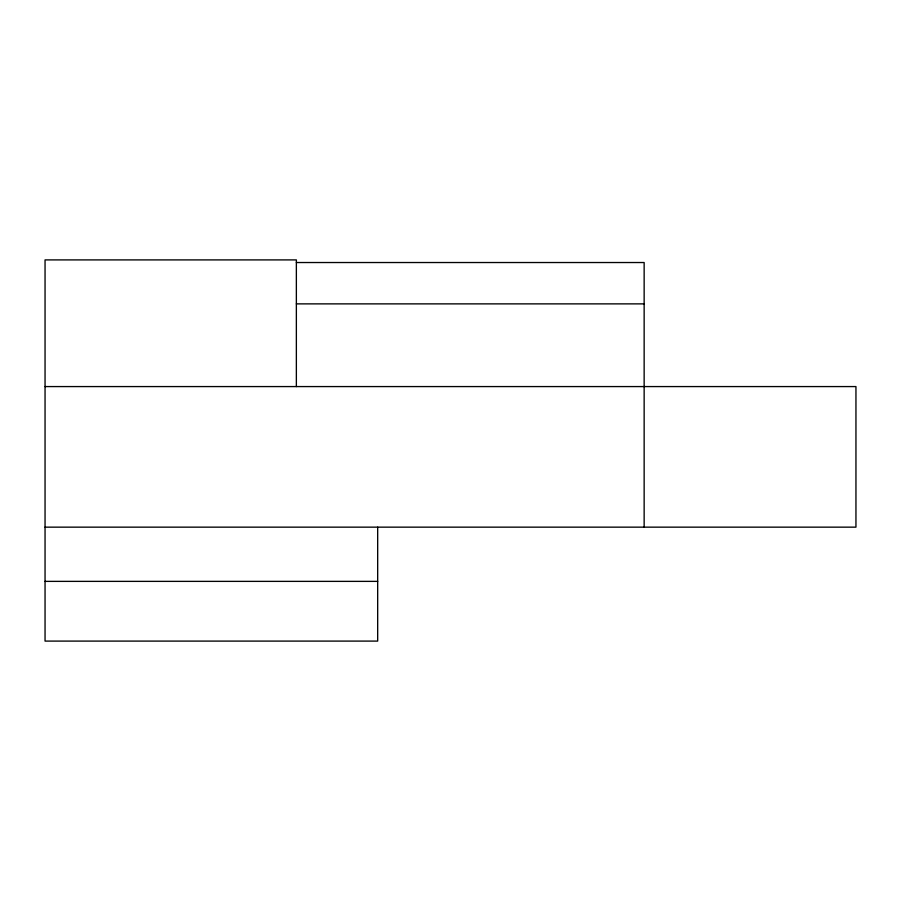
<?xml version="1.0" encoding="UTF-8"?>
<svg xmlns="http://www.w3.org/2000/svg" width="901" height="901" viewBox="0 0 901 901"><rect width="100%" height="100%" fill="white"/><g stroke="black" fill="none" stroke-linecap="round" stroke-linejoin="round"><path stroke-width="1.35" d="M296.361 262.529L644.147 262.529L644.147 527.153M296.361 303.874L644.147 303.874M45.05 386.574L855.95 386.574L855.95 527.153L45.05 527.153M45.05 581.37L377.677 581.37M377.677 527.153L377.677 641.095L45.05 641.095L45.05 259.905L296.361 259.905L296.361 386.574"/></g></svg>
